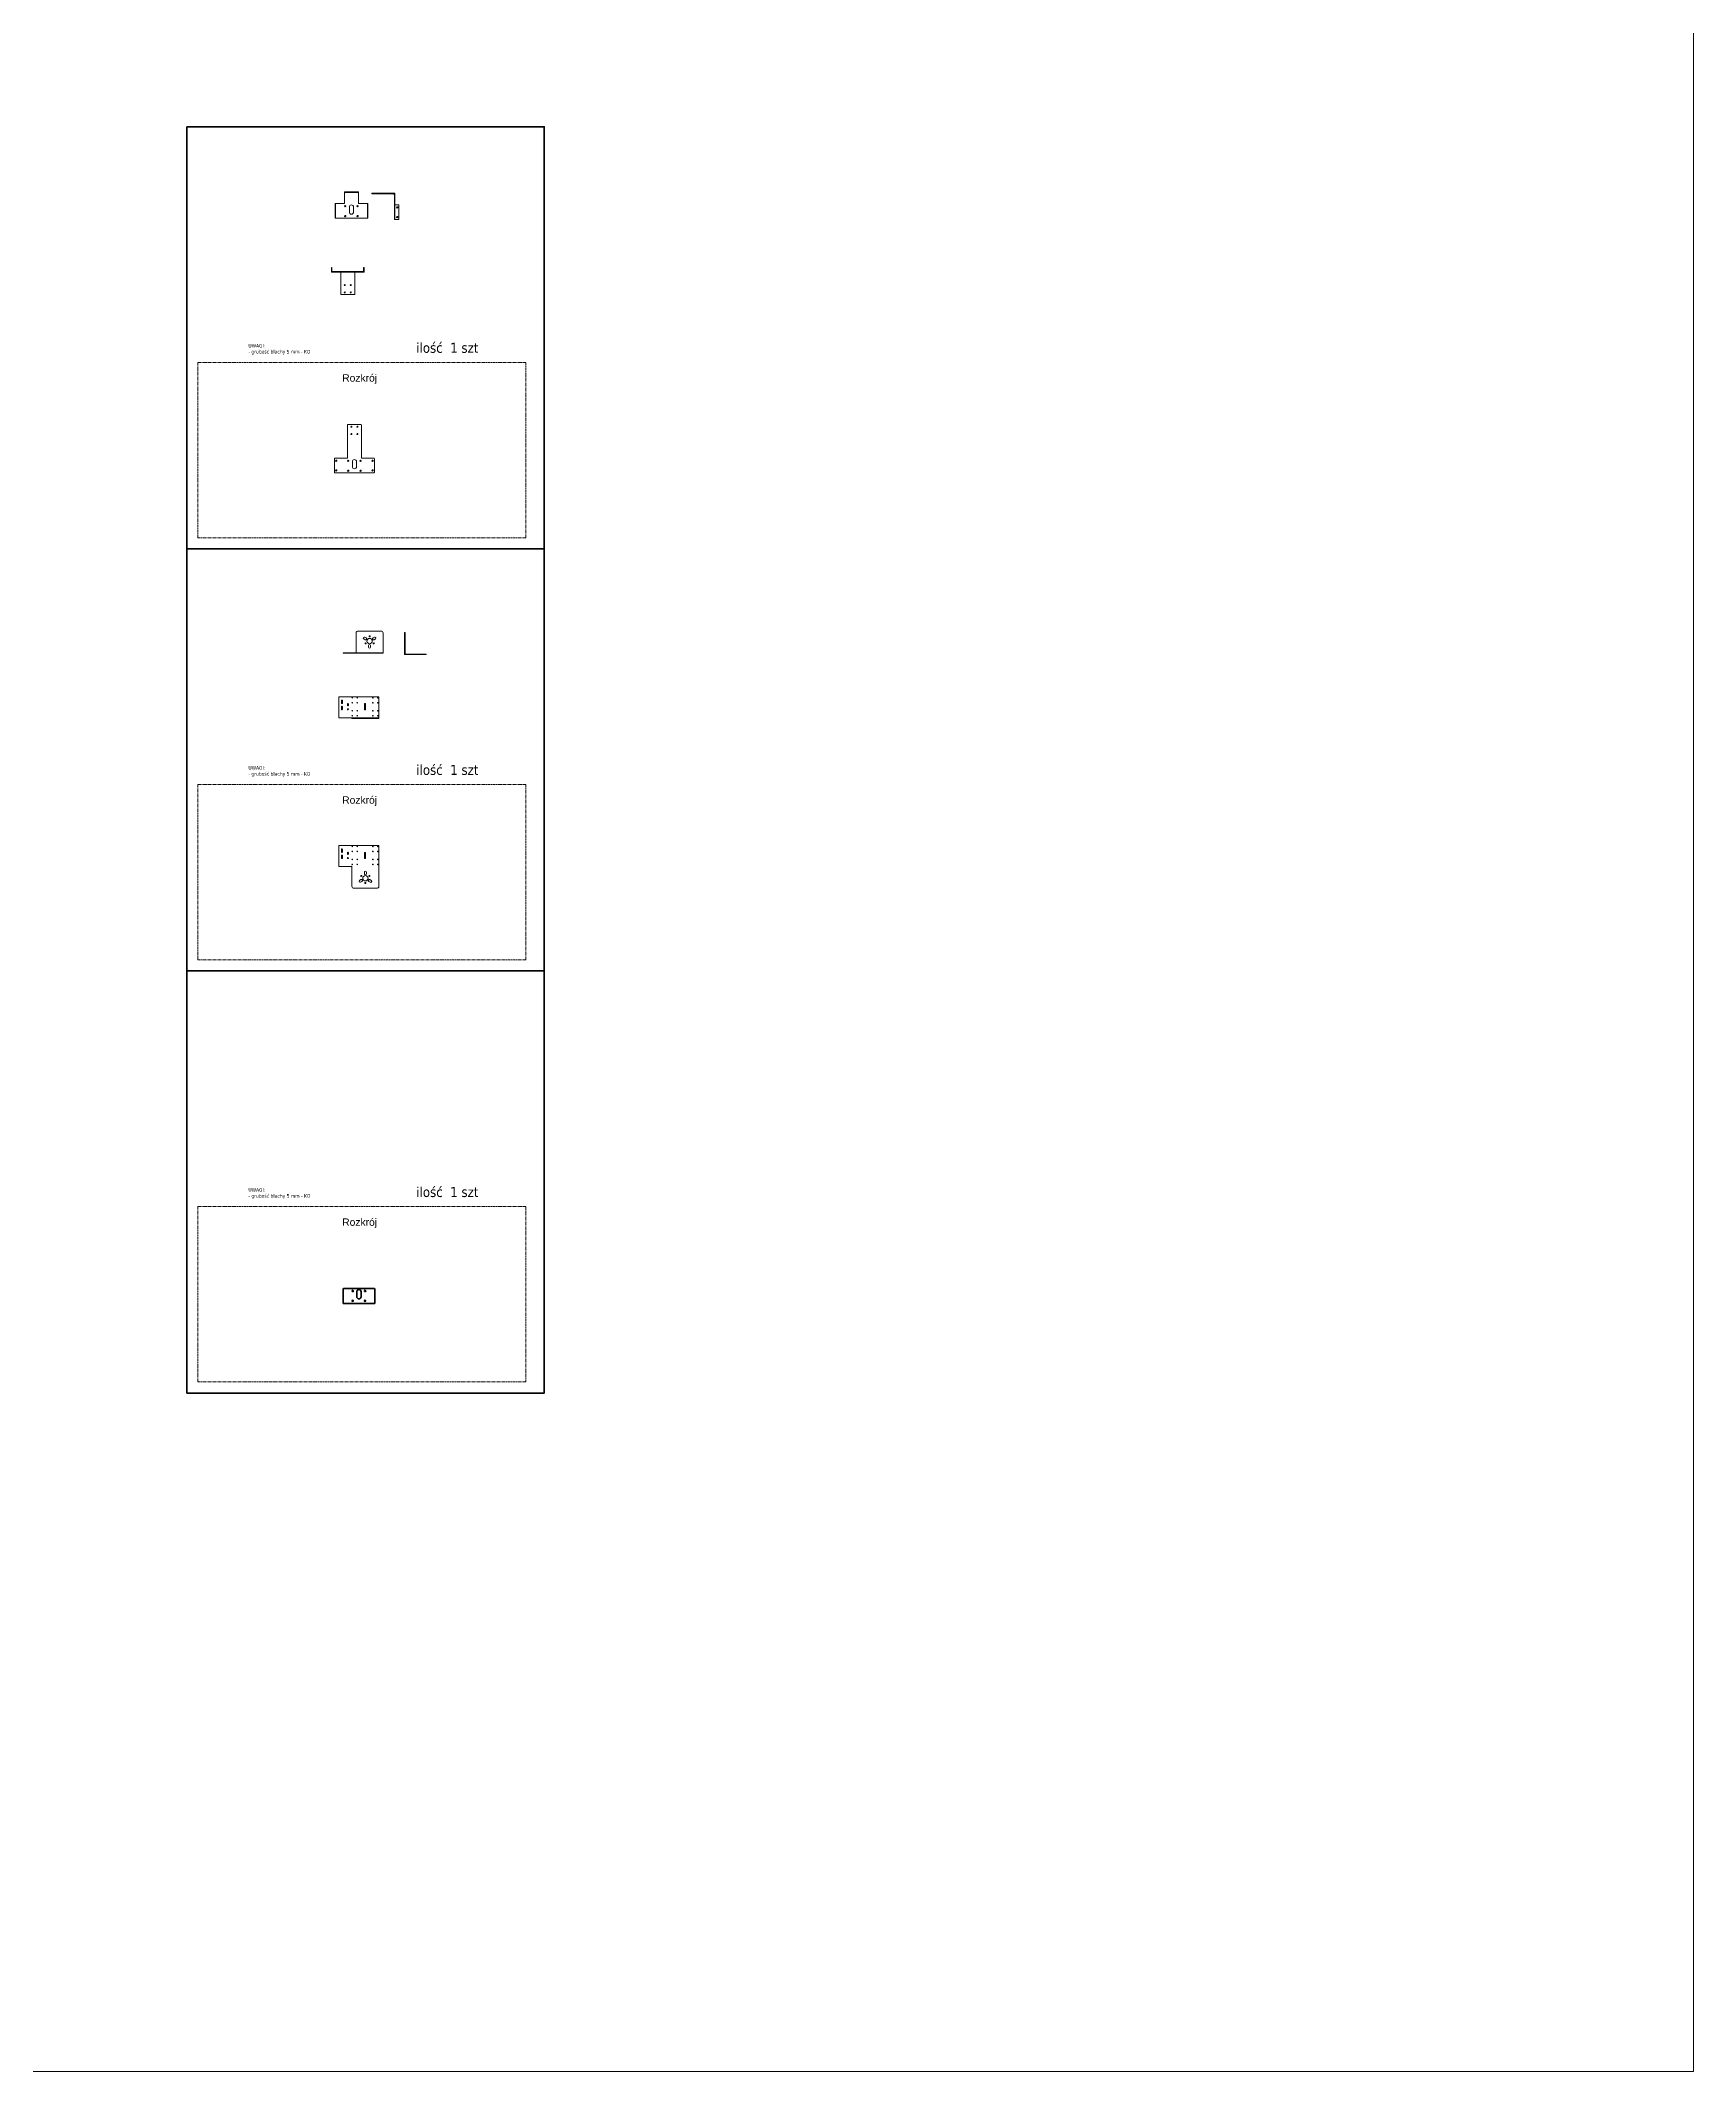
# Model space of a CAD drawing. Header units: millimetres. Extents: x -7338 to 25713, y -89 to 40513.
# Drawn here: x 9187 to 25713, y -89 to 20212 of the extents above; entities that cross this region are included whole.
import ezdxf

# ---------------------------------------------------------------- set-up
doc = ezdxf.new("R2010")
doc.units = ezdxf.units.MM
doc.linetypes.add('CENTER', pattern=[50.8, 31.75, -6.35, 6.35, -6.35])
doc.layers.add('detal', color=7, linetype='Continuous', lineweight=15)
doc.layers.add('osie', color=4, linetype='CENTER', lineweight=5)
doc.layers.add('ramka', color=7, linetype='Continuous')
doc.styles.get("Standard").update_dxf_attribs({"font": 'geniso.shx'})

msp = doc.modelspace()

# ---------------------------------------------------------------- linework, layer by layer
at = {"color": 0, "linetype": 'Continuous', "lineweight": 0, "extrusion": (0, 1, 0)}
for p, q in [((12225.32, 18695.334), (12225.32, 18700.334)), ((12225.32, 18700.334), (12365.32, 18700.334)), ((12230.32, 18695.334), (12225.32, 18695.334)), ((12225.32, 18695.334), (12225.32, 18670.334)), ((12225.32, 18695.334), (12365.32, 18695.334)), ((12260.32, 18700.334), (12260.32, 18695.334)), ((12270.32, 18700.334), (12270.32, 18695.334)), ((12320.32, 18700.334), (12320.32, 18695.334)), ((12330.32, 18700.334), (12330.32, 18695.334)), ((12360.32, 18695.334), (12365.32, 18695.334)), ((12365.32, 18700.334), (12365.32, 18695.334)), ((12365.32, 18695.334), (12365.32, 18670.334)), ((12729.893, 18686.862), (12499.893, 18686.862)), ((12499.893, 18686.862), (12499.893, 18681.862)), ((12714.893, 18681.862), (12499.893, 18681.862)), ((12499.893, 18681.862), (12724.893, 18681.862)), ((12516.893, 18686.862), (12516.893, 18681.862)), ((12526.893, 18686.862), (12526.893, 18681.862)), ((12589.893, 18686.862), (12589.893, 18681.862)), ((12599.893, 18686.862), (12599.893, 18681.862)), ((12724.893, 18671.862), (12714.893, 18681.862)), ((12724.893, 18681.862), (12724.893, 18570.224)), ((12729.893, 18570.224), (12729.893, 18686.862)), ((12136.32, 18583.696), (12131.32, 18583.696)), ((12131.32, 18583.696), (12131.32, 18438.696)), ((12136.32, 18565.196), (12131.32, 18565.196)), ((12136.32, 18552.196), (12131.32, 18552.196)), ((12136.32, 18438.696), (12136.32, 18583.696)), ((12136.32, 18583.694), (12225.32, 18583.694)), ((12225.32, 18670.334), (12225.32, 18583.696)), ((12225.32, 18583.694), (12225.32, 18583.696)), ((12274.32, 18549.334), (12274.32, 18498.334)), ((12316.32, 18498.334), (12316.32, 18549.334)), ((12365.32, 18670.334), (12365.32, 18583.696)), ((12365.32, 18583.696), (12365.32, 18583.694)), ((12365.32, 18583.694), (12454.32, 18583.694)), ((12454.32, 18438.696), (12454.32, 18583.696)), ((12454.32, 18583.696), (12459.32, 18583.696)), ((12459.32, 18565.196), (12454.32, 18565.196)), ((12459.32, 18552.196), (12454.32, 18552.196)), ((12459.32, 18583.696), (12459.32, 18438.696)), ((12724.892, 18570.224), (12724.893, 18671.862)), ((12724.892, 18570.224), (12724.892, 18425.224)), ((12770.392, 18570.224), (12724.892, 18570.224)), ((12724.893, 18570.224), (12724.893, 18570.222)), ((12724.893, 18425.224), (12724.893, 18570.222)), ((12724.893, 18570.222), (12729.893, 18570.222)), ((12724.893, 18556.862), (12729.893, 18556.862)), ((12724.893, 18550.086), (12729.893, 18550.086)), ((12724.893, 18537.086), (12729.893, 18537.086)), ((12729.893, 18570.222), (12729.893, 18570.224)), ((12729.893, 18570.222), (12729.893, 18425.224)), ((12770.392, 18425.224), (12770.392, 18570.224)), ((12136.32, 18468.196), (12131.32, 18468.196)), ((12136.32, 18455.196), (12131.32, 18455.196)), ((12136.32, 18438.696), (12131.32, 18438.696)), ((12136.32, 18438.694), (12136.32, 18438.696)), ((12136.32, 18438.694), (12454.32, 18438.694)), ((12459.32, 18468.196), (12454.32, 18468.196)), ((12459.32, 18455.196), (12454.32, 18455.196)), ((12454.32, 18438.696), (12459.32, 18438.696)), ((12454.32, 18438.694), (12454.32, 18438.696)), ((12724.892, 18425.224), (12770.392, 18425.224)), ((12724.893, 18463.862), (12729.893, 18463.862)), ((12724.893, 18451.362), (12729.893, 18451.362)), ((12724.893, 18438.362), (12729.893, 18438.362)), ((12724.893, 18425.222), (12724.893, 18425.224)), ((12729.893, 18425.222), (12724.893, 18425.222)), ((12729.893, 18425.224), (12729.893, 18425.222)), ((12255.232, 16369.608), (12255.232, 16037.97)), ((12395.232, 16369.608), (12395.232, 16037.97)), ((12130.733, 16037.968), (12255.232, 16037.968)), ((12255.232, 16037.968), (12255.232, 16037.97)), ((12395.232, 16037.97), (12395.232, 16037.968)), ((12395.232, 16037.968), (12519.732, 16037.968)), ((12125.733, 15897.972), (12125.733, 16032.968)), ((12130.733, 15892.972), (12519.732, 15892.972)), ((12304.232, 16003.608), (12304.232, 15952.608)), ((12346.232, 15952.608), (12346.232, 16003.608)), ((12524.732, 15897.972), (12524.732, 16032.968)), ((12342.062, 14289.76), (12342.062, 14088.14)), ((12592.062, 14309.76), (12362.062, 14309.76)), ((12433.091, 14223.6), (12418.801, 14231.85)), ((12428.801, 14249.17), (12443.091, 14240.92)), ((12511.033, 14240.92), (12525.322, 14249.17)), ((12535.322, 14231.85), (12521.033, 14223.6)), ((12612.062, 14088.14), (12612.062, 14289.76)), ((12826.659, 14296.767), (12831.659, 14296.767)), ((12826.659, 14296.767), (12826.659, 14276.767)), ((12826.659, 14075.147), (12826.659, 14276.767)), ((12826.659, 14249.267), (12831.659, 14249.267)), ((12826.659, 14238.267), (12831.659, 14238.267)), ((12831.659, 14237.517), (12826.659, 14237.517)), ((12831.659, 14223.267), (12826.659, 14223.267)), ((12831.659, 14276.767), (12831.659, 14296.767)), ((12831.659, 14276.767), (12831.659, 14075.147)), ((12212.063, 14093.14), (12342.062, 14093.14)), ((12212.063, 14088.14), (12212.063, 14093.14)), ((12212.063, 14088.14), (12342.062, 14088.14)), ((12236.813, 14093.14), (12236.813, 14088.14)), ((12247.313, 14093.14), (12247.313, 14088.14)), ((12296.813, 14093.14), (12296.813, 14088.14)), ((12307.313, 14093.14), (12307.313, 14088.14)), ((12342.062, 14093.14), (12612.062, 14093.14)), ((12342.062, 14088.14), (12612.062, 14088.14)), ((12343.045, 14093.14), (12343.045, 14088.14)), ((12349.545, 14093.14), (12349.545, 14088.14)), ((12393.045, 14093.14), (12393.045, 14088.14)), ((12399.545, 14093.14), (12399.545, 14088.14)), ((12467.062, 14148.26), (12467.062, 14164.76)), ((12468.679, 14093.14), (12468.679, 14088.14)), ((12479.679, 14093.14), (12479.679, 14088.14)), ((12487.062, 14164.76), (12487.062, 14148.26)), ((12548.813, 14093.14), (12548.813, 14088.14)), ((12555.313, 14093.14), (12555.313, 14088.14)), ((12598.813, 14093.14), (12598.813, 14088.14)), ((12605.313, 14093.14), (12605.313, 14088.14)), ((12612.062, 14093.14), (12612.063, 14093.14)), ((12612.062, 14088.14), (12612.063, 14088.14)), ((12612.063, 14088.14), (12612.063, 14093.14)), ((12831.659, 14209.267), (12826.659, 14209.267)), ((12826.659, 14178.767), (12831.659, 14178.767)), ((12831.659, 14170.267), (12826.659, 14170.267)), ((12826.659, 14167.767), (12831.659, 14167.767)), ((12831.659, 14161.767), (12826.659, 14161.767)), ((12831.659, 14125.267), (12826.659, 14125.267)), ((12826.659, 14075.147), (12831.659, 14075.147)), ((12831.663, 14080.147), (13043.663, 14080.147)), ((12831.663, 14075.147), (12831.663, 14080.147)), ((12831.663, 14075.147), (13043.663, 14075.147)), ((12850.413, 14080.147), (12850.413, 14075.147)), ((12856.913, 14080.147), (12856.913, 14075.147)), ((12900.413, 14080.147), (12900.413, 14075.147)), ((12906.913, 14080.147), (12906.913, 14075.147)), ((12912.271, 14080.147), (12912.271, 14075.147)), ((12913.163, 14080.147), (12913.163, 14075.147)), ((12922.771, 14080.147), (12922.771, 14075.147)), ((12947.271, 14080.147), (12947.271, 14075.147)), ((12953.521, 14080.147), (12953.521, 14075.147)), ((12974.163, 14080.147), (12974.163, 14075.147)), ((12974.271, 14080.147), (12974.271, 14075.147)), ((12974.771, 14080.147), (12974.771, 14075.147)), ((12980.413, 14080.147), (12980.413, 14075.147)), ((12980.416, 14080.147), (12980.416, 14075.147)), ((12986.913, 14080.147), (12986.913, 14075.147)), ((12986.916, 14080.147), (12986.916, 14075.147)), ((13009.271, 14080.147), (13009.271, 14075.147)), ((13030.413, 14080.147), (13030.413, 14075.147)), ((13030.416, 14080.147), (13030.416, 14075.147)), ((13036.913, 14080.147), (13036.913, 14075.147)), ((13036.916, 14080.147), (13036.916, 14075.147)), ((13043.663, 14075.147), (13043.663, 14080.147))]:
    msp.add_line(p, q, dxfattribs=at)
at = {"color": 0, "linetype": 'Continuous', "lineweight": 0}
for p, q in [((12099.313, 17943.827), (12094.313, 17943.827)), ((12094.313, 17943.827), (12094.313, 17898.327)), ((12099.313, 17932.827), (12094.313, 17932.827)), ((12099.313, 17919.827), (12094.313, 17919.827)), ((12099.313, 17898.327), (12094.313, 17898.327)), ((12099.313, 17898.327), (12099.313, 17943.827)), ((12188.313, 17903.328), (12099.313, 17903.328)), ((12099.313, 17898.328), (12188.313, 17898.328)), ((12188.313, 17673.328), (12188.313, 17903.328)), ((12188.313, 17903.328), (12328.313, 17903.328)), ((12188.313, 17898.328), (12328.313, 17898.328)), ((12193.313, 17898.327), (12188.313, 17898.327)), ((12189.829, 17898.328), (12189.829, 17903.328)), ((12202.829, 17898.328), (12202.829, 17903.328)), ((12237.313, 17903.328), (12237.313, 17898.328)), ((12279.313, 17903.328), (12279.313, 17898.328)), ((12313.798, 17898.328), (12313.798, 17903.328)), ((12323.313, 17898.327), (12328.313, 17898.327)), ((12326.798, 17898.328), (12326.798, 17903.328)), ((12417.313, 17903.328), (12328.313, 17903.328)), ((12328.313, 17903.328), (12328.313, 17673.328)), ((12328.313, 17898.328), (12417.313, 17898.328)), ((12417.313, 17943.827), (12422.313, 17943.827)), ((12417.313, 17898.327), (12417.313, 17943.827)), ((12422.313, 17932.827), (12417.313, 17932.827)), ((12422.313, 17919.827), (12417.313, 17919.827)), ((12417.313, 17898.327), (12422.313, 17898.327)), ((12422.313, 17943.827), (12422.313, 17898.327)), ((12188.313, 17673.328), (12328.313, 17673.328)), ((12260.232, 16374.608), (12390.232, 16374.608)), ((12169.556, 13653.685), (12169.556, 13441.685)), ((12569.556, 13653.685), (12169.556, 13653.685)), ((12194.306, 13589.543), (12194.306, 13614.043)), ((12204.806, 13614.043), (12204.806, 13589.543)), ((12569.556, 13441.685), (12569.556, 13653.685)), ((12169.556, 13441.685), (12569.556, 13441.685)), ((12194.306, 13527.543), (12194.306, 13552.043)), ((12204.806, 13552.043), (12204.806, 13527.543)), ((12254.306, 13568.793), (12254.306, 13579.543)), ((12264.806, 13579.543), (12264.806, 13568.793)), ((12319.554, 13441.682), (12299.554, 13441.682)), ((12299.554, 13436.682), (12299.554, 13441.682)), ((12299.554, 13436.682), (12319.554, 13436.682)), ((12319.554, 13441.682), (12549.554, 13441.682)), ((12549.554, 13436.682), (12319.554, 13436.682)), ((12371.294, 13441.682), (12371.294, 13436.682)), ((12388.351, 13436.682), (12388.351, 13441.682)), ((12399.351, 13436.682), (12399.351, 13441.682)), ((12405.583, 13441.682), (12405.583, 13436.682)), ((12408.054, 13441.682), (12408.054, 13436.682)), ((12424.554, 13441.682), (12424.554, 13436.682)), ((12426.172, 13584.185), (12437.172, 13584.185)), ((12426.172, 13523.185), (12426.172, 13584.185)), ((12437.172, 13523.185), (12426.172, 13523.185)), ((12429.054, 13436.682), (12429.054, 13441.682)), ((12437.172, 13584.185), (12437.172, 13523.185)), ((12440.054, 13436.682), (12440.054, 13441.682)), ((12444.554, 13441.682), (12444.554, 13436.682)), ((12461.054, 13441.682), (12461.054, 13436.682)), ((12463.525, 13441.682), (12463.525, 13436.682)), ((12469.757, 13436.682), (12469.757, 13441.682)), ((12480.757, 13436.682), (12480.757, 13441.682)), ((12497.815, 13441.682), (12497.815, 13436.682)), ((12569.554, 13441.682), (12549.554, 13441.682)), ((12549.554, 13436.682), (12569.554, 13436.682)), ((12569.554, 13436.682), (12569.554, 13441.682)), ((12169.556, 12162.08), (12169.556, 11960.08)), ((12569.556, 12167.08), (12174.556, 12167.08)), ((12194.306, 12102.938), (12194.306, 12127.438)), ((12194.306, 12040.938), (12194.306, 12065.438)), ((12204.806, 12127.438), (12204.806, 12102.938)), ((12204.806, 12065.438), (12204.806, 12040.938)), ((12254.306, 12082.188), (12254.306, 12092.938)), ((12264.806, 12092.938), (12264.806, 12082.188)), ((12426.172, 12097.58), (12437.172, 12097.58)), ((12426.172, 12036.58), (12426.172, 12097.58)), ((12437.172, 12036.58), (12426.172, 12036.58)), ((12437.172, 12097.58), (12437.172, 12036.58)), ((12569.554, 11758.456), (12569.556, 12167.08)), ((12174.556, 11955.08), (12296.554, 11955.08)), ((12296.554, 11958.577), (12296.554, 11955.08))]:
    msp.add_line(p, q, dxfattribs=at)
at = {"color": 0, "linetype": 'Continuous', "lineweight": 0, "extrusion": (0, -1, 0)}
for p, q in [((12299.554, 11758.457), (12299.554, 11958.577)), ((12390.583, 11824.617), (12376.294, 11816.367)), ((12386.294, 11799.046), (12400.583, 11807.296)), ((12424.554, 11899.957), (12424.554, 11883.457)), ((12444.554, 11883.457), (12444.554, 11899.957)), ((12468.525, 11807.296), (12482.815, 11799.046)), ((12492.815, 11816.367), (12478.525, 11824.617)), ((12549.554, 11738.457), (12319.554, 11738.457))]:
    msp.add_line(p, q, dxfattribs=at)
at = {"color": 0, "linetype": 'Continuous', "lineweight": 0}
for centre, radius in [((12233.336, 18557.058), 6.5), ((12357.305, 18557.058), 6.5), ((12233.336, 18458.334), 6.5), ((12357.305, 18458.334), 6.5), ((12228.313, 17768.328), 5), ((12228.313, 17695.328), 5), ((12288.313, 17768.328), 5), ((12288.313, 17695.328), 5), ((12295.232, 16352.608), 5), ((12295.232, 16279.608), 5), ((12355.232, 16352.608), 5), ((12355.232, 16279.608), 5), ((12263.248, 16011.332), 6.5), ((12263.248, 15912.608), 6.5), ((12387.216, 16011.332), 6.5), ((12387.216, 15912.608), 6.5), ((12303.788, 13643.688), 3.25), ((12353.788, 13643.688), 3.25), ((12509.556, 13643.685), 3.25), ((12559.556, 13643.685), 3.25), ((12259.556, 13527.543), 5.25), ((12303.788, 13593.688), 3.25), ((12303.788, 13513.685), 3.25), ((12303.788, 13463.685), 3.25), ((12353.788, 13593.688), 3.25), ((12353.788, 13513.685), 3.25), ((12353.788, 13463.685), 3.25), ((12509.556, 13593.685), 3.25), ((12509.556, 13513.685), 3.25), ((12509.556, 13463.685), 3.25), ((12559.556, 13593.685), 3.25), ((12559.556, 13513.685), 3.25), ((12559.556, 13463.685), 3.25), ((12259.556, 12040.938), 5.25), ((12303.788, 12157.083), 3.25), ((12303.788, 12107.083), 3.25), ((12303.788, 12027.08), 3.25), ((12303.788, 11977.08), 3.25), ((12353.788, 12157.083), 3.25), ((12353.788, 12107.083), 3.25), ((12353.788, 12027.08), 3.25), ((12353.788, 11977.08), 3.25), ((12509.556, 12157.08), 3.25), ((12509.556, 12107.08), 3.25), ((12509.556, 12027.08), 3.25), ((12509.556, 11977.08), 3.25), ((12559.556, 12157.08), 3.25), ((12559.556, 12107.08), 3.25), ((12559.556, 12027.08), 3.25), ((12559.556, 11977.08), 3.25)]:
    msp.add_circle(centre, radius, dxfattribs=at)
at = {"color": 0, "linetype": 'Continuous', "lineweight": 0, "extrusion": (0, 0, -1)}
for centre, radius in [((-12752.892, 18545.224), 6.5), ((-12752.892, 18448.224), 6.5), ((-12143.233, 16012.972), 6.5), ((-12143.233, 15915.972), 6.5), ((-12507.232, 16012.972), 6.5), ((-12507.232, 15915.972), 6.5), ((-12477.062, 14209.76), 26.5), ((-12477.062, 14256.76), 5.5), ((-12436.358, 14186.26), 5.5), ((-12517.765, 14186.26), 5.5), ((-12393.851, 11861.957), 5.5), ((-12434.554, 11838.457), 26.5), ((-12434.554, 11791.457), 5.5), ((-12475.257, 11861.957), 5.5)]:
    msp.add_circle(centre, radius, dxfattribs=at)
at = {"color": 0, "linetype": 'Continuous', "lineweight": 0}
for centre, radius, start, end in [((12295.32, 18549.334), 21, 0, 180), ((12295.32, 18498.334), 21, 180, 0), ((12260.232, 16369.608), 5, 90, 180), ((12390.232, 16369.608), 5, 0, 90), ((12130.733, 16032.968), 5, 90, 180), ((12519.732, 16032.968), 5, 0, 90), ((12130.733, 15897.972), 5, 180, 270), ((12325.232, 16003.608), 21, 0, 180), ((12325.232, 15952.608), 21, 180, 0), ((12519.732, 15897.972), 5, 270, 0), ((12362.062, 14289.76), 20, 90, 180), ((12592.062, 14289.76), 20, 0, 90), ((12199.556, 13614.043), 5.25, 0, 180), ((12199.556, 13589.543), 5.25, 180, 0), ((12199.556, 13552.043), 5.25, 0, 180), ((12199.556, 13527.543), 5.25, 180, 0), ((12259.556, 13579.543), 5.25, 0, 180), ((12259.556, 13568.793), 5.25, 180, 0), ((12174.556, 12162.08), 5, 90, 180), ((12199.556, 12127.438), 5.25, 0, 180), ((12199.556, 12102.938), 5.25, 180, 0), ((12199.556, 12065.438), 5.25, 0, 180), ((12199.556, 12040.938), 5.25, 180, 0), ((12259.556, 12092.938), 5.25, 0, 180), ((12259.556, 12082.188), 5.25, 180, 0), ((12174.556, 11960.08), 5, 180, 270), ((12298.054, 11958.577), 1.5, 359.9979624, 180.001773), ((12319.554, 11758.457), 20, 180, 270), ((12549.554, 11758.457), 20, 270, 0)]:
    msp.add_arc(centre, radius, start, end, dxfattribs=at)
at = {"color": 0, "linetype": 'Continuous', "lineweight": 0, "extrusion": (0, 0, -1)}
for centre, start, end in [((-12423.801, 14240.51), 300, 120), ((-12438.091, 14232.26), 120, 300), ((-12516.033, 14232.26), 240, 60), ((-12530.322, 14240.51), 60, 240), ((-12477.062, 14164.76), 0, 180), ((-12477.062, 14148.26), 180, 0), ((-12381.294, 11807.707), 240, 60), ((-12395.583, 11815.957), 60, 240), ((-12434.554, 11899.957), 0, 180), ((-12434.554, 11883.457), 180, 0), ((-12473.525, 11815.957), 300, 120), ((-12487.815, 11807.707), 120, 300)]:
    msp.add_arc(centre, 10, start, end, dxfattribs=at)
at = {"layer": 'detal', "lineweight": 35, "ltscale": 67}
for p, q in [((12212.486, 7731.131), (12212.486, 7589.131)), ((12519.486, 7739.131), (12220.486, 7739.131)), ((12527.486, 7589.131), (12527.486, 7731.131)), ((12527.486, 7589.131), (12212.486, 7589.131)), ((12348.986, 7705.131), (12348.986, 7654.131)), ((12390.986, 7705.131), (12390.986, 7654.131))]:
    msp.add_line(p, q, dxfattribs=at)
at = {"layer": 'detal'}
msp.add_lwpolyline([(-7338.372, 40513.487), (25713.021, 40513.487), (25713.021, -88.836), (-7338.372, -88.836)], close=True, dxfattribs=at)
at = {"layer": 'detal', "color": 1, "lineweight": 35, "ltscale": 67}
for points in [[(10650.329, 19351.025), (14222.526, 19351.025), (14222.526, 15131.339), (10650.329, 15131.339)], [(10650.329, 15131.339), (14222.526, 15131.339), (14222.526, 10911.653), (10650.329, 10911.653)]]:
    msp.add_lwpolyline(points, close=True, dxfattribs=at)
at = {"layer": 'detal', "color": 5, "lineweight": 35, "ltscale": 67}
msp.add_lwpolyline([(10650.329, 10911.653), (14222.526, 10911.653), (14222.526, 6691.967), (10650.329, 6691.967)], close=True, dxfattribs=at)
at = {"layer": 'detal', "lineweight": 35, "ltscale": 67, "extrusion": (0, 0, -1)}
for centre in [(-12308.002, 7712.855), (-12431.971, 7712.855), (-12308.002, 7614.131), (-12431.971, 7614.131)]:
    msp.add_circle(centre, 6.5, dxfattribs=at)
at = {"layer": 'detal', "lineweight": 35, "ltscale": 67}
for centre, radius, start, end in [((12220.486, 7731.131), 8, 90, 180), ((12369.986, 7705.131), 21, 0, 180), ((12519.486, 7731.131), 8, 0, 90), ((12369.986, 7654.131), 21, 180, 0)]:
    msp.add_arc(centre, radius, start, end, dxfattribs=at)
at = {"layer": 'osie', "color": 2}
for points in [[(10758.676, 16995.957), (14038.551, 16995.957), (14038.551, 15242.967), (10758.676, 15242.967)], [(10758.676, 12776.271), (14038.551, 12776.271), (14038.551, 11023.281), (10758.676, 11023.281)], [(10758.676, 8556.584), (14038.551, 8556.584), (14038.551, 6803.595), (10758.676, 6803.595)]]:
    msp.add_lwpolyline(points, close=True, dxfattribs=at)

# ---------------------------------------------------------------- texts
at = {"layer": 'ramka', "lineweight": 9, "char_height": 38.4, "width": 3789.13152, "attachment_point": 1}
for insert in [(11264.875, 17180.511), (11264.875, 12960.825), (11264.875, 8741.139)]:
    msp.add_mtext('{\\fTahoma|b0|i0|c238|p34;\\H0.9375x;UWAGI:\\P- grubość blachy 5 mm -\\C0; \\C3;KO}', dxfattribs=dict(at, insert=insert))
at = {"layer": 'ramka', "color": 4, "char_height": 98, "width": 96631.45744, "attachment_point": 1}
for insert in [(12943.561, 17191.462), (12943.561, 12971.775), (12943.561, 8752.089)]:
    msp.add_mtext('{\\fTahoma|b0|i0|c238|p34;\\H1.02x;ilość  1 szt}', dxfattribs=dict(at, insert=insert))
at = {"layer": 'ramka', "color": 1, "lineweight": 18, "char_height": 73.5, "attachment_point": 1}
for insert in [(12203.183, 16877.188), (12203.183, 12657.502), (12203.183, 8437.816)]:
    msp.add_mtext_dynamic_manual_height_columns('\\pt1396.5;{\\fArial|b0|i0|c238|p34;\\C2;Rozkrój}', width=1590.35953, gutter_width=12.5, heights=[0], dxfattribs=dict(at, insert=insert))

doc.saveas('drawing.dxf')
